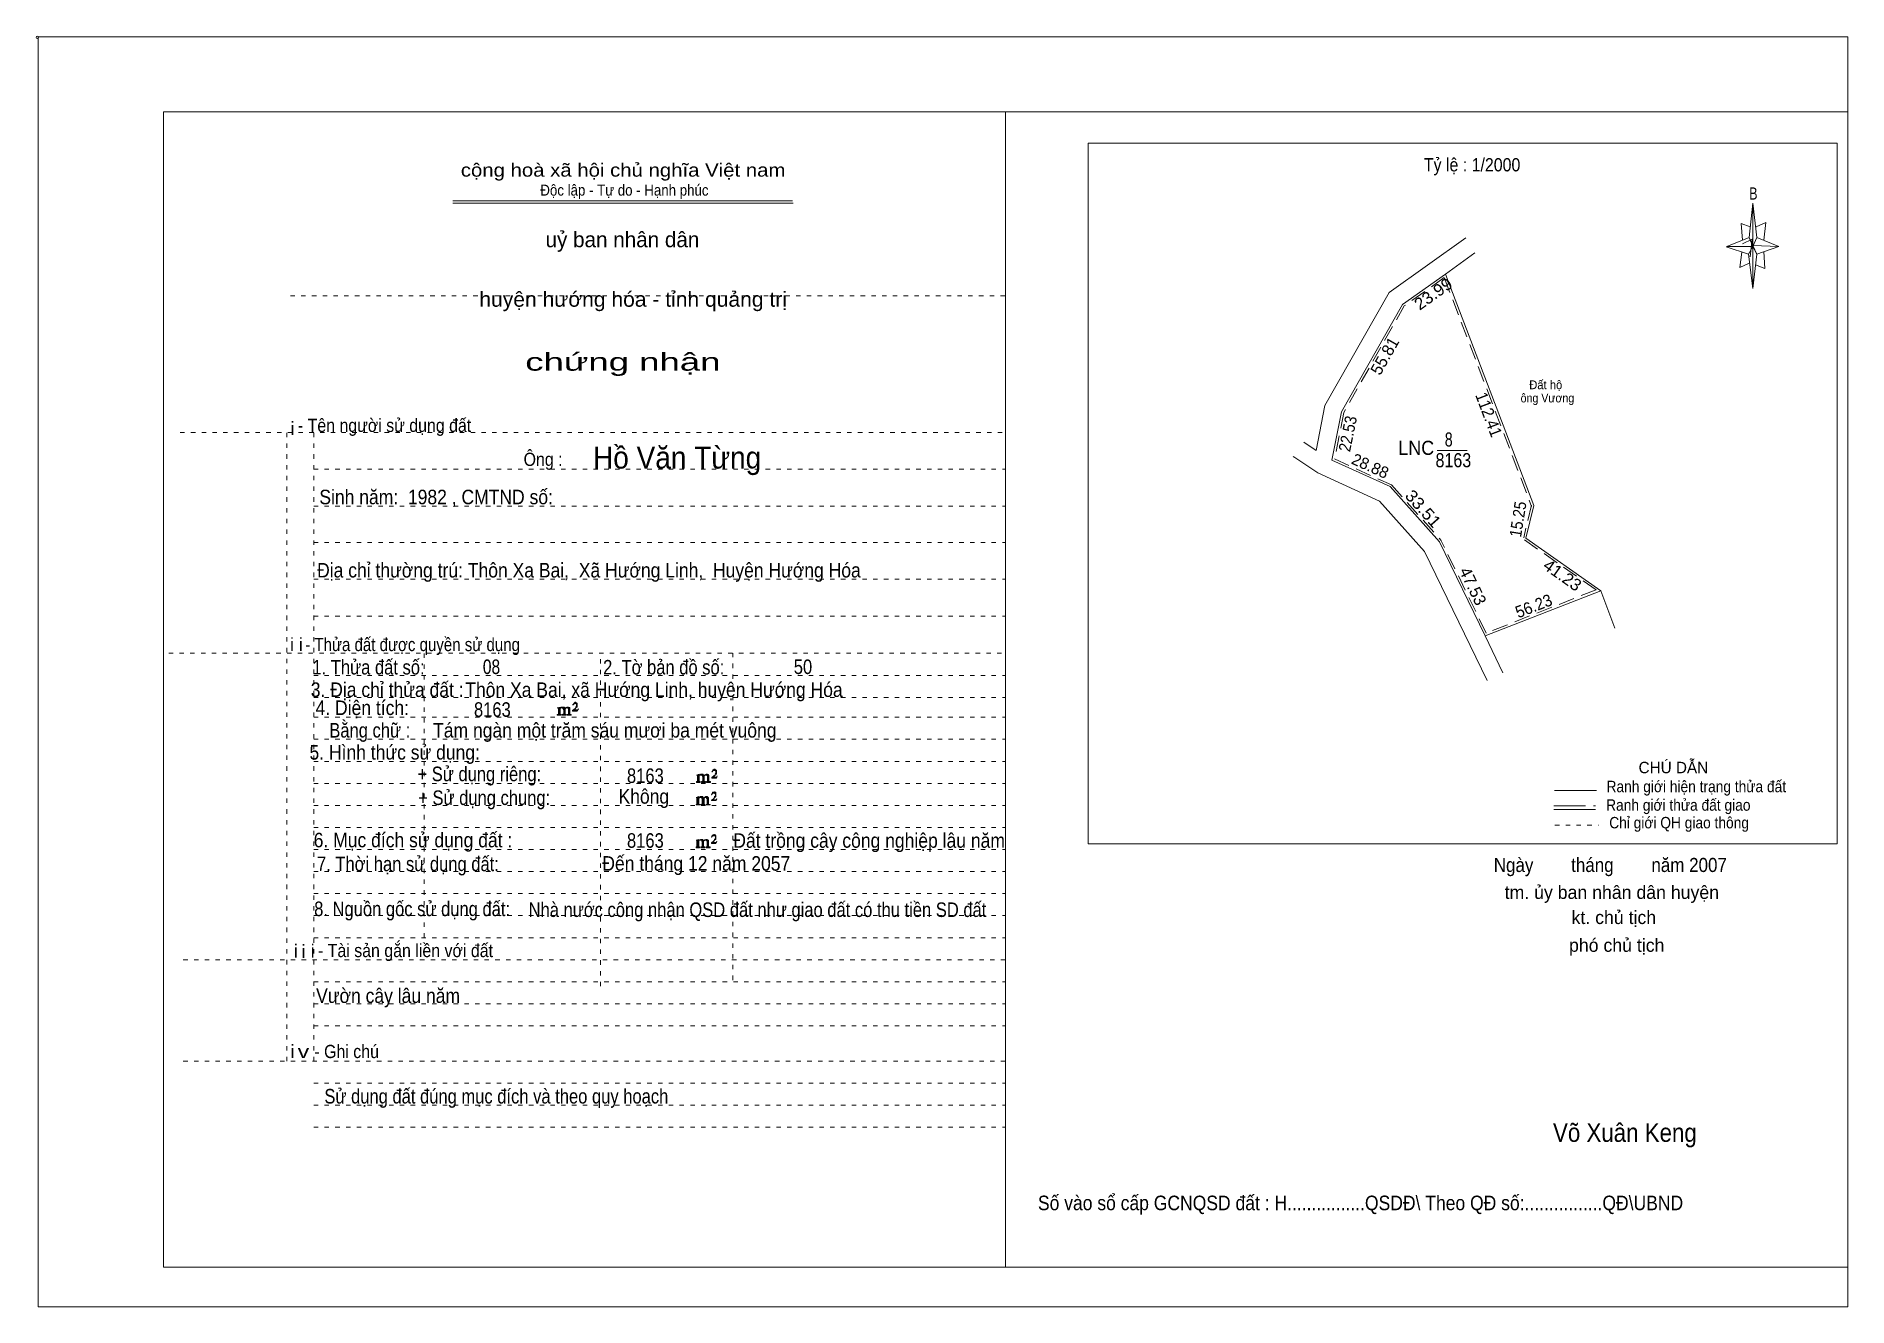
# Model space of a CAD drawing. Header units: centimetres. Extents: x -1.6 to 39.5, y -3.3 to 25.5.
import ezdxf
from ezdxf.enums import TextEntityAlignment as Align

# ---------------------------------------------------------------- set-up
doc = ezdxf.new("R2010")
doc.units = ezdxf.units.CM
doc.header["$LTSCALE"] = 0.12
for name, pattern in [('DOTTED', [1.5, 0.3, -1.2]), ('LONG_DASHED', [7.5, 6, -1.5]), ('MEDIUM_DASHED', [4.5, 3, -1.5])]:
    doc.linetypes.add(name, pattern=pattern)
for name, color, linetype, lineweight in [('1', 7, 'DOTTED', 13), ('10', 7, 'Continuous', 13), ('13', 7, 'Continuous', 13), ('4', 7, 'Continuous', 13), ('5', 7, 'Continuous', 13), ('50', 7, 'Continuous', 13)]:
    doc.layers.add(name, color=color, linetype=linetype, lineweight=lineweight)
doc.layers.add('30', color=7, linetype='Continuous')
doc.layers.add('33', color=7, linetype='Continuous')

msp = doc.modelspace()

# ---------------------------------------------------------------- hatches: boundary and pattern name
at = {"layer": '50'}
for points in [[(10.27, 10.13), (10.27, 10.12), (10.27, 10.11), (10.25, 10.11), (10.24, 10.11), (10.24, 10.1), (10.33, 10.1), (10.33, 10.11), (10.32, 10.11), (10.31, 10.11), (10.31, 10.12), (10.31, 10.13), (10.31, 10.24), (10.31, 10.25), (10.32, 10.26), (10.34, 10.26), (10.35, 10.26), (10.36, 10.26), (10.37, 10.25), (10.39, 10.22), (10.39, 10.13), (10.37, 10.12), (10.37, 10.11), (10.36, 10.11), (10.35, 10.11), (10.35, 10.1), (10.44, 10.1), (10.44, 10.11), (10.43, 10.11), (10.42, 10.11), (10.42, 10.12), (10.42, 10.13), (10.42, 10.24), (10.44, 10.26), (10.45, 10.26), (10.46, 10.26), (10.49, 10.26), (10.49, 10.25), (10.5, 10.24), (10.5, 10.22), (10.5, 10.13), (10.5, 10.12), (10.49, 10.11), (10.49, 10.11), (10.47, 10.11), (10.47, 10.1), (10.56, 10.1), (10.56, 10.11), (10.55, 10.11), (10.54, 10.11), (10.53, 10.12), (10.53, 10.13), (10.53, 10.2), (10.53, 10.25), (10.53, 10.26), (10.52, 10.27), (10.5, 10.28), (10.47, 10.28), (10.46, 10.28), (10.44, 10.27), (10.41, 10.25), (10.41, 10.26), (10.4, 10.28), (10.39, 10.28), (10.37, 10.28), (10.35, 10.28), (10.34, 10.28), (10.32, 10.26), (10.31, 10.26), (10.31, 10.25), (10.31, 10.25), (10.31, 10.26), (10.31, 10.28), (10.24, 10.26), (10.24, 10.26), (10.25, 10.26), (10.27, 10.25), (10.27, 10.24), (10.27, 10.23)], [(10.69, 10.19), (10.72, 10.24), (10.72, 10.24), (10.71, 10.22), (10.69, 10.22), (10.68, 10.22), (10.63, 10.22), (10.66, 10.26), (10.67, 10.27), (10.69, 10.28), (10.69, 10.3), (10.69, 10.32), (10.69, 10.34), (10.69, 10.35), (10.69, 10.37), (10.68, 10.38), (10.67, 10.38), (10.66, 10.39), (10.65, 10.39), (10.63, 10.38), (10.63, 10.38), (10.62, 10.37), (10.61, 10.35), (10.59, 10.33), (10.61, 10.33), (10.61, 10.35), (10.62, 10.35), (10.63, 10.36), (10.65, 10.36), (10.66, 10.36), (10.67, 10.35), (10.68, 10.35), (10.68, 10.32), (10.68, 10.3), (10.66, 10.28), (10.66, 10.26), (10.65, 10.25), (10.59, 10.2), (10.59, 10.19)], [(13.42, 8.61), (13.42, 8.6), (13.42, 8.59), (13.41, 8.59), (13.4, 8.59), (13.4, 8.57), (13.48, 8.57), (13.48, 8.59), (13.47, 8.59), (13.46, 8.59), (13.46, 8.6), (13.46, 8.61), (13.46, 8.72), (13.46, 8.73), (13.47, 8.74), (13.5, 8.74), (13.51, 8.74), (13.52, 8.74), (13.53, 8.73), (13.54, 8.69), (13.54, 8.61), (13.53, 8.6), (13.53, 8.59), (13.52, 8.59), (13.51, 8.59), (13.51, 8.57), (13.6, 8.57), (13.6, 8.59), (13.58, 8.59), (13.57, 8.59), (13.57, 8.6), (13.57, 8.61), (13.57, 8.72), (13.6, 8.74), (13.61, 8.74), (13.62, 8.74), (13.64, 8.74), (13.64, 8.73), (13.65, 8.72), (13.65, 8.69), (13.65, 8.61), (13.65, 8.6), (13.64, 8.59), (13.64, 8.59), (13.63, 8.59), (13.63, 8.57), (13.72, 8.57), (13.72, 8.59), (13.7, 8.59), (13.69, 8.59), (13.68, 8.6), (13.68, 8.61), (13.68, 8.68), (13.68, 8.73), (13.68, 8.74), (13.67, 8.75), (13.65, 8.76), (13.63, 8.76), (13.62, 8.76), (13.6, 8.75), (13.56, 8.73), (13.56, 8.74), (13.55, 8.76), (13.54, 8.76), (13.53, 8.76), (13.51, 8.76), (13.5, 8.76), (13.47, 8.74), (13.46, 8.74), (13.46, 8.73), (13.46, 8.73), (13.46, 8.74), (13.46, 8.76), (13.4, 8.74), (13.4, 8.74), (13.41, 8.74), (13.42, 8.73), (13.42, 8.72), (13.42, 8.71)], [(13.85, 8.67), (13.87, 8.72), (13.87, 8.72), (13.86, 8.69), (13.85, 8.69), (13.84, 8.69), (13.78, 8.69), (13.82, 8.74), (13.83, 8.75), (13.85, 8.76), (13.85, 8.78), (13.85, 8.79), (13.85, 8.82), (13.85, 8.83), (13.85, 8.85), (13.84, 8.86), (13.83, 8.86), (13.82, 8.87), (13.8, 8.87), (13.78, 8.86), (13.78, 8.86), (13.77, 8.85), (13.76, 8.83), (13.75, 8.81), (13.76, 8.81), (13.76, 8.83), (13.77, 8.83), (13.78, 8.84), (13.8, 8.84), (13.82, 8.84), (13.83, 8.83), (13.84, 8.83), (13.84, 8.79), (13.84, 8.78), (13.82, 8.76), (13.82, 8.74), (13.8, 8.73), (13.75, 8.68), (13.75, 8.67)], [(13.41, 8.09), (13.41, 8.08), (13.41, 8.07), (13.4, 8.07), (13.39, 8.07), (13.39, 8.06), (13.48, 8.06), (13.48, 8.07), (13.47, 8.07), (13.45, 8.07), (13.45, 8.08), (13.45, 8.09), (13.45, 8.2), (13.45, 8.21), (13.47, 8.23), (13.49, 8.23), (13.5, 8.23), (13.51, 8.23), (13.52, 8.21), (13.53, 8.18), (13.53, 8.09), (13.52, 8.08), (13.52, 8.07), (13.51, 8.07), (13.5, 8.07), (13.5, 8.06), (13.59, 8.06), (13.59, 8.07), (13.58, 8.07), (13.57, 8.07), (13.57, 8.08), (13.57, 8.09), (13.57, 8.2), (13.59, 8.23), (13.6, 8.23), (13.61, 8.23), (13.63, 8.23), (13.63, 8.21), (13.64, 8.2), (13.64, 8.18), (13.64, 8.09), (13.64, 8.08), (13.63, 8.07), (13.63, 8.07), (13.62, 8.07), (13.62, 8.06), (13.71, 8.06), (13.71, 8.07), (13.7, 8.07), (13.69, 8.07), (13.67, 8.08), (13.67, 8.09), (13.67, 8.17), (13.67, 8.21), (13.67, 8.23), (13.66, 8.24), (13.64, 8.25), (13.62, 8.25), (13.61, 8.25), (13.59, 8.24), (13.55, 8.21), (13.55, 8.23), (13.54, 8.25), (13.53, 8.25), (13.52, 8.25), (13.5, 8.25), (13.49, 8.25), (13.47, 8.23), (13.45, 8.23), (13.45, 8.21), (13.45, 8.21), (13.45, 8.23), (13.45, 8.25), (13.39, 8.23), (13.39, 8.23), (13.4, 8.23), (13.41, 8.21), (13.41, 8.2), (13.41, 8.19)], [(13.84, 8.16), (13.86, 8.2), (13.86, 8.2), (13.85, 8.18), (13.84, 8.18), (13.83, 8.18), (13.77, 8.18), (13.81, 8.23), (13.82, 8.24), (13.84, 8.25), (13.84, 8.27), (13.84, 8.28), (13.84, 8.3), (13.84, 8.31), (13.84, 8.34), (13.83, 8.35), (13.82, 8.35), (13.81, 8.36), (13.8, 8.36), (13.77, 8.35), (13.77, 8.35), (13.76, 8.34), (13.75, 8.31), (13.74, 8.29), (13.75, 8.29), (13.75, 8.31), (13.76, 8.31), (13.77, 8.33), (13.8, 8.33), (13.81, 8.33), (13.82, 8.31), (13.83, 8.31), (13.83, 8.28), (13.83, 8.27), (13.81, 8.25), (13.81, 8.23), (13.8, 8.21), (13.74, 8.17), (13.74, 8.16)], [(13.41, 7.13), (13.41, 7.12), (13.41, 7.11), (13.4, 7.11), (13.39, 7.11), (13.39, 7.09), (13.47, 7.09), (13.47, 7.11), (13.46, 7.11), (13.45, 7.11), (13.45, 7.12), (13.45, 7.13), (13.45, 7.24), (13.45, 7.25), (13.46, 7.26), (13.49, 7.26), (13.5, 7.26), (13.51, 7.26), (13.52, 7.25), (13.53, 7.21), (13.53, 7.13), (13.52, 7.12), (13.52, 7.11), (13.51, 7.11), (13.5, 7.11), (13.5, 7.09), (13.59, 7.09), (13.59, 7.11), (13.57, 7.11), (13.56, 7.11), (13.56, 7.12), (13.56, 7.13), (13.56, 7.24), (13.59, 7.26), (13.6, 7.26), (13.61, 7.26), (13.63, 7.26), (13.63, 7.25), (13.64, 7.24), (13.64, 7.21), (13.64, 7.13), (13.64, 7.12), (13.63, 7.11), (13.63, 7.11), (13.62, 7.11), (13.62, 7.09), (13.71, 7.09), (13.71, 7.11), (13.69, 7.11), (13.68, 7.11), (13.67, 7.12), (13.67, 7.13), (13.67, 7.2), (13.67, 7.25), (13.67, 7.26), (13.66, 7.27), (13.64, 7.28), (13.62, 7.28), (13.61, 7.28), (13.59, 7.27), (13.55, 7.25), (13.55, 7.26), (13.54, 7.28), (13.53, 7.28), (13.52, 7.28), (13.5, 7.28), (13.49, 7.28), (13.46, 7.26), (13.45, 7.26), (13.45, 7.25), (13.45, 7.25), (13.45, 7.26), (13.45, 7.28), (13.39, 7.26), (13.39, 7.26), (13.4, 7.26), (13.41, 7.25), (13.41, 7.24), (13.41, 7.23)], [(13.84, 7.19), (13.86, 7.24), (13.86, 7.24), (13.85, 7.21), (13.84, 7.21), (13.83, 7.21), (13.77, 7.21), (13.81, 7.26), (13.82, 7.27), (13.84, 7.28), (13.84, 7.3), (13.84, 7.31), (13.84, 7.34), (13.84, 7.35), (13.84, 7.37), (13.83, 7.38), (13.82, 7.38), (13.81, 7.39), (13.79, 7.39), (13.77, 7.38), (13.77, 7.38), (13.76, 7.37), (13.75, 7.35), (13.74, 7.33), (13.75, 7.33), (13.75, 7.35), (13.76, 7.35), (13.77, 7.36), (13.79, 7.36), (13.81, 7.36), (13.82, 7.35), (13.83, 7.35), (13.83, 7.31), (13.83, 7.3), (13.81, 7.28), (13.81, 7.26), (13.79, 7.25), (13.74, 7.2), (13.74, 7.19)]]:
    msp.add_hatch(color=256, dxfattribs=at).paths.add_polyline_path(points)

# ---------------------------------------------------------------- linework, layer by layer
at = {"layer": '1', "linetype": 'Continuous'}
for p, q in [((1.31, -2.42), (1.31, 23.78)), ((1.31, 23.78), (39.51, 23.78)), ((20.41, -2.42), (20.41, 23.78)), ((39.51, -2.42), (39.51, 23.78)), ((7.87, 21.76), (15.58, 21.76)), ((7.87, 21.71), (15.59, 21.71)), ((37.26, 20.55), (36.75, 20.72)), ((1.31, -2.42), (39.51, -2.42))]:
    msp.add_line(p, q, dxfattribs=at)
at = {"layer": '1'}
for p, q in [((4.19, 19.61), (20.41, 19.61)), ((1.69, 16.51), (20.41, 16.51)), ((4.11, 2.25), (4.11, 16.51)), ((4.72, 2.25), (4.72, 16.51)), ((4.72, 15.68), (20.41, 15.68)), ((4.72, 14.84), (20.41, 14.84)), ((4.72, 14.01), (20.41, 14.01)), ((4.72, 13.18), (20.41, 13.18)), ((4.72, 12.34), (20.41, 12.34)), ((1.43, 11.5), (20.41, 11.5)), ((7.22, 5.05), (7.22, 11.5)), ((11.22, 3.95), (11.22, 11.5)), ((14.22, 4.09), (14.22, 11.5)), ((4.72, 11), (20.41, 11)), ((4.72, 10.5), (20.41, 10.5)), ((4.72, 10.05), (20.41, 10.05)), ((4.72, 9.55), (20.41, 9.55)), ((4.72, 9.05), (20.41, 9.05)), ((4.72, 8.55), (20.41, 8.55)), ((4.72, 8.05), (20.41, 8.05)), ((4.72, 7.55), (20.41, 7.55)), ((4.72, 7.05), (20.41, 7.05)), ((4.72, 6.55), (20.41, 6.55)), ((4.72, 6.05), (20.41, 6.05)), ((4.72, 5.55), (20.41, 5.55)), ((4.72, 5.05), (20.41, 5.05)), ((1.76, 4.55), (20.41, 4.55)), ((4.72, 4.05), (20.41, 4.05)), ((4.72, 3.55), (20.41, 3.55)), ((4.72, 3.05), (20.41, 3.05)), ((1.76, 2.25), (20.41, 2.25)), ((4.72, 1.75), (20.41, 1.75)), ((4.72, 1.25), (20.41, 1.25)), ((4.72, 0.75), (20.41, 0.75))]:
    msp.add_line(p, q, dxfattribs=at)
at = {"layer": '1', "linetype": 'Continuous'}
msp.add_lwpolyline([(-1.53, -3.32), (39.51, -3.32), (39.51, 25.48), (-1.53, 25.48)], close=True, dxfattribs=at)
msp.add_lwpolyline([(37.27, 20.35), (37.06, 20.25), (37.11, 20.6)], dxfattribs=at)
at = {"layer": '10'}
for p, q in [((30.39, 20.1), (31.05, 20.58)), ((27.17, 16.29), (27.45, 16.1)), ((26.97, 15.94), (26.93, 15.96)), ((31.29, 11.9), (31.69, 11.06))]:
    msp.add_line(p, q, dxfattribs=at)
at = {"layer": '10', "linetype": 'MEDIUM_DASHED'}
for p, q in [((30.36, 20.02), (32.34, 14.83)), ((32.34, 14.86), (32.16, 14.12))]:
    msp.add_line(p, q, dxfattribs=at)
at = {"layer": '10'}
for points in [[(30.85, 20.92), (29.11, 19.68), (27.65, 17.12), (27.45, 16.1)], [(30.39, 20.1), (29.41, 19.41), (28.03, 16.98), (27.81, 15.88), (29.13, 15.28), (30.25, 14.03)], [(30.39, 20.1), (32.39, 14.85), (32.21, 14.11)], [(26.97, 15.94), (27.49, 15.59), (28.89, 14.95), (29.91, 13.81), (31.33, 10.88)], [(33.91, 12.92), (31.29, 11.9), (30.25, 14.03)], [(32.21, 14.11), (33.91, 12.92), (34.23, 12.07)]]:
    msp.add_lwpolyline(points, dxfattribs=at)
at = {"layer": '10', "linetype": 'MEDIUM_DASHED'}
for points in [[(30.36, 20.02), (29.45, 19.38), (28.08, 16.96), (27.87, 15.91), (29.16, 15.32), (30.29, 14.06)], [(32.18, 14.07), (33.8, 12.94), (31.31, 11.96), (30.29, 14.05)]]:
    msp.add_lwpolyline(points, dxfattribs=at)
at = {"layer": '13'}
msp.add_line((30.2, 16.1), (30.88, 16.1), dxfattribs=at)
at = {"layer": '4'}
for p, q in [((32.86, 8.39), (33.81, 8.39)), ((32.84, 7.96), (33.79, 7.96))]:
    msp.add_line(p, q, dxfattribs=at)
at = {"layer": '4', "linetype": 'LONG_DASHED'}
msp.add_line((32.84, 8.04), (33.79, 8.04), dxfattribs=at)
at = {"layer": '4', "linetype": 'DOTTED'}
msp.add_line((32.87, 7.6), (33.86, 7.6), dxfattribs=at)
at = {"layer": '4'}
msp.add_lwpolyline([(22.28, 23.07), (39.27, 23.07), (39.27, 7.18), (22.28, 7.18)], close=True, dxfattribs=at)
msp.add_circle((-1.55, 25.47), 0.025, dxfattribs=at)
at = {"layer": '5'}
for p, q in [((37.27, 20.93), (37.36, 21.71)), ((37.45, 20.55), (37.36, 19.77)), ((37.45, 20.93), (37.95, 20.73)), ((37.61, 20.61), (37.63, 20.23)), ((37.63, 20.23), (37.42, 20.31))]:
    msp.add_line(p, q, dxfattribs=at)
for points in [[(37.36, 21.71), (37.45, 20.93), (37.36, 20.73)], [(37.36, 20.73), (36.77, 20.73), (37.27, 20.93), (37.45, 20.55), (37.95, 20.73), (37.36, 20.75)], [(37.36, 20.73), (37.36, 19.77), (37.26, 20.55)]]:
    msp.add_lwpolyline(points, close=True, dxfattribs=at)
for points in [[(37.3, 21.17), (37.09, 21.25), (37.12, 20.87)], [(37.43, 21.17), (37.65, 21.27), (37.61, 20.87)], [(37.36, 20.73), (37.27, 20.93), (36.77, 20.73)], [(37.12, 20.79), (37.34, 20.89), (37.3, 20.49)], [(37.36, 20.73), (37.45, 20.55), (37.95, 20.73)]]:
    msp.add_lwpolyline(points, dxfattribs=at)
at = {"layer": '50'}
for points in [[(10.27, 10.13), (10.27, 10.12), (10.27, 10.11), (10.25, 10.11), (10.24, 10.11), (10.24, 10.1), (10.33, 10.1), (10.33, 10.11), (10.32, 10.11), (10.31, 10.11), (10.31, 10.12), (10.31, 10.13), (10.31, 10.24), (10.31, 10.25), (10.32, 10.26), (10.34, 10.26), (10.35, 10.26), (10.36, 10.26), (10.37, 10.25), (10.39, 10.22), (10.39, 10.13), (10.37, 10.12), (10.37, 10.11), (10.36, 10.11), (10.35, 10.11), (10.35, 10.1), (10.44, 10.1), (10.44, 10.11), (10.43, 10.11), (10.42, 10.11), (10.42, 10.12), (10.42, 10.13), (10.42, 10.24), (10.44, 10.26), (10.45, 10.26), (10.46, 10.26), (10.49, 10.26), (10.49, 10.25), (10.5, 10.24), (10.5, 10.22), (10.5, 10.13), (10.5, 10.12), (10.49, 10.11), (10.49, 10.11), (10.47, 10.11), (10.47, 10.1), (10.56, 10.1), (10.56, 10.11), (10.55, 10.11), (10.54, 10.11), (10.53, 10.12), (10.53, 10.13), (10.53, 10.2), (10.53, 10.25), (10.53, 10.26), (10.52, 10.27), (10.5, 10.28), (10.47, 10.28), (10.46, 10.28), (10.44, 10.27), (10.41, 10.25), (10.41, 10.26), (10.4, 10.28), (10.39, 10.28), (10.37, 10.28), (10.35, 10.28), (10.34, 10.28), (10.32, 10.26), (10.31, 10.26), (10.31, 10.25), (10.31, 10.25), (10.31, 10.26), (10.31, 10.28), (10.24, 10.26), (10.24, 10.26), (10.25, 10.26), (10.27, 10.25), (10.27, 10.24), (10.27, 10.23)], [(10.69, 10.19), (10.72, 10.24), (10.72, 10.24), (10.71, 10.22), (10.69, 10.22), (10.68, 10.22), (10.63, 10.22), (10.66, 10.26), (10.67, 10.27), (10.69, 10.28), (10.69, 10.3), (10.69, 10.32), (10.69, 10.34), (10.69, 10.35), (10.69, 10.37), (10.68, 10.38), (10.67, 10.38), (10.66, 10.39), (10.65, 10.39), (10.63, 10.38), (10.63, 10.38), (10.62, 10.37), (10.61, 10.35), (10.59, 10.33), (10.61, 10.33), (10.61, 10.35), (10.62, 10.35), (10.63, 10.36), (10.65, 10.36), (10.66, 10.36), (10.67, 10.35), (10.68, 10.35), (10.68, 10.32), (10.68, 10.3), (10.66, 10.28), (10.66, 10.26), (10.65, 10.25), (10.59, 10.2), (10.59, 10.19)], [(13.42, 8.61), (13.42, 8.6), (13.42, 8.59), (13.41, 8.59), (13.4, 8.59), (13.4, 8.57), (13.48, 8.57), (13.48, 8.59), (13.47, 8.59), (13.46, 8.59), (13.46, 8.6), (13.46, 8.61), (13.46, 8.72), (13.46, 8.73), (13.47, 8.74), (13.5, 8.74), (13.51, 8.74), (13.52, 8.74), (13.53, 8.73), (13.54, 8.69), (13.54, 8.61), (13.53, 8.6), (13.53, 8.59), (13.52, 8.59), (13.51, 8.59), (13.51, 8.57), (13.6, 8.57), (13.6, 8.59), (13.58, 8.59), (13.57, 8.59), (13.57, 8.6), (13.57, 8.61), (13.57, 8.72), (13.6, 8.74), (13.61, 8.74), (13.62, 8.74), (13.64, 8.74), (13.64, 8.73), (13.65, 8.72), (13.65, 8.69), (13.65, 8.61), (13.65, 8.6), (13.64, 8.59), (13.64, 8.59), (13.63, 8.59), (13.63, 8.57), (13.72, 8.57), (13.72, 8.59), (13.7, 8.59), (13.69, 8.59), (13.68, 8.6), (13.68, 8.61), (13.68, 8.68), (13.68, 8.73), (13.68, 8.74), (13.67, 8.75), (13.65, 8.76), (13.63, 8.76), (13.62, 8.76), (13.6, 8.75), (13.56, 8.73), (13.56, 8.74), (13.55, 8.76), (13.54, 8.76), (13.53, 8.76), (13.51, 8.76), (13.5, 8.76), (13.47, 8.74), (13.46, 8.74), (13.46, 8.73), (13.46, 8.73), (13.46, 8.74), (13.46, 8.76), (13.4, 8.74), (13.4, 8.74), (13.41, 8.74), (13.42, 8.73), (13.42, 8.72), (13.42, 8.71)], [(13.85, 8.67), (13.87, 8.72), (13.87, 8.72), (13.86, 8.69), (13.85, 8.69), (13.84, 8.69), (13.78, 8.69), (13.82, 8.74), (13.83, 8.75), (13.85, 8.76), (13.85, 8.78), (13.85, 8.79), (13.85, 8.82), (13.85, 8.83), (13.85, 8.85), (13.84, 8.86), (13.83, 8.86), (13.82, 8.87), (13.8, 8.87), (13.78, 8.86), (13.78, 8.86), (13.77, 8.85), (13.76, 8.83), (13.75, 8.81), (13.76, 8.81), (13.76, 8.83), (13.77, 8.83), (13.78, 8.84), (13.8, 8.84), (13.82, 8.84), (13.83, 8.83), (13.84, 8.83), (13.84, 8.79), (13.84, 8.78), (13.82, 8.76), (13.82, 8.74), (13.8, 8.73), (13.75, 8.68), (13.75, 8.67)], [(13.41, 8.09), (13.41, 8.08), (13.41, 8.07), (13.4, 8.07), (13.39, 8.07), (13.39, 8.06), (13.48, 8.06), (13.48, 8.07), (13.47, 8.07), (13.45, 8.07), (13.45, 8.08), (13.45, 8.09), (13.45, 8.2), (13.45, 8.21), (13.47, 8.23), (13.49, 8.23), (13.5, 8.23), (13.51, 8.23), (13.52, 8.21), (13.53, 8.18), (13.53, 8.09), (13.52, 8.08), (13.52, 8.07), (13.51, 8.07), (13.5, 8.07), (13.5, 8.06), (13.59, 8.06), (13.59, 8.07), (13.58, 8.07), (13.57, 8.07), (13.57, 8.08), (13.57, 8.09), (13.57, 8.2), (13.59, 8.23), (13.6, 8.23), (13.61, 8.23), (13.63, 8.23), (13.63, 8.21), (13.64, 8.2), (13.64, 8.18), (13.64, 8.09), (13.64, 8.08), (13.63, 8.07), (13.63, 8.07), (13.62, 8.07), (13.62, 8.06), (13.71, 8.06), (13.71, 8.07), (13.7, 8.07), (13.69, 8.07), (13.67, 8.08), (13.67, 8.09), (13.67, 8.17), (13.67, 8.21), (13.67, 8.23), (13.66, 8.24), (13.64, 8.25), (13.62, 8.25), (13.61, 8.25), (13.59, 8.24), (13.55, 8.21), (13.55, 8.23), (13.54, 8.25), (13.53, 8.25), (13.52, 8.25), (13.5, 8.25), (13.49, 8.25), (13.47, 8.23), (13.45, 8.23), (13.45, 8.21), (13.45, 8.21), (13.45, 8.23), (13.45, 8.25), (13.39, 8.23), (13.39, 8.23), (13.4, 8.23), (13.41, 8.21), (13.41, 8.2), (13.41, 8.19)], [(13.84, 8.16), (13.86, 8.2), (13.86, 8.2), (13.85, 8.18), (13.84, 8.18), (13.83, 8.18), (13.77, 8.18), (13.81, 8.23), (13.82, 8.24), (13.84, 8.25), (13.84, 8.27), (13.84, 8.28), (13.84, 8.3), (13.84, 8.31), (13.84, 8.34), (13.83, 8.35), (13.82, 8.35), (13.81, 8.36), (13.8, 8.36), (13.77, 8.35), (13.77, 8.35), (13.76, 8.34), (13.75, 8.31), (13.74, 8.29), (13.75, 8.29), (13.75, 8.31), (13.76, 8.31), (13.77, 8.33), (13.8, 8.33), (13.81, 8.33), (13.82, 8.31), (13.83, 8.31), (13.83, 8.28), (13.83, 8.27), (13.81, 8.25), (13.81, 8.23), (13.8, 8.21), (13.74, 8.17), (13.74, 8.16)], [(13.41, 7.13), (13.41, 7.12), (13.41, 7.11), (13.4, 7.11), (13.39, 7.11), (13.39, 7.09), (13.47, 7.09), (13.47, 7.11), (13.46, 7.11), (13.45, 7.11), (13.45, 7.12), (13.45, 7.13), (13.45, 7.24), (13.45, 7.25), (13.46, 7.26), (13.49, 7.26), (13.5, 7.26), (13.51, 7.26), (13.52, 7.25), (13.53, 7.21), (13.53, 7.13), (13.52, 7.12), (13.52, 7.11), (13.51, 7.11), (13.5, 7.11), (13.5, 7.09), (13.59, 7.09), (13.59, 7.11), (13.57, 7.11), (13.56, 7.11), (13.56, 7.12), (13.56, 7.13), (13.56, 7.24), (13.59, 7.26), (13.6, 7.26), (13.61, 7.26), (13.63, 7.26), (13.63, 7.25), (13.64, 7.24), (13.64, 7.21), (13.64, 7.13), (13.64, 7.12), (13.63, 7.11), (13.63, 7.11), (13.62, 7.11), (13.62, 7.09), (13.71, 7.09), (13.71, 7.11), (13.69, 7.11), (13.68, 7.11), (13.67, 7.12), (13.67, 7.13), (13.67, 7.2), (13.67, 7.25), (13.67, 7.26), (13.66, 7.27), (13.64, 7.28), (13.62, 7.28), (13.61, 7.28), (13.59, 7.27), (13.55, 7.25), (13.55, 7.26), (13.54, 7.28), (13.53, 7.28), (13.52, 7.28), (13.5, 7.28), (13.49, 7.28), (13.46, 7.26), (13.45, 7.26), (13.45, 7.25), (13.45, 7.25), (13.45, 7.26), (13.45, 7.28), (13.39, 7.26), (13.39, 7.26), (13.4, 7.26), (13.41, 7.25), (13.41, 7.24), (13.41, 7.23)], [(13.84, 7.19), (13.86, 7.24), (13.86, 7.24), (13.85, 7.21), (13.84, 7.21), (13.83, 7.21), (13.77, 7.21), (13.81, 7.26), (13.82, 7.27), (13.84, 7.28), (13.84, 7.3), (13.84, 7.31), (13.84, 7.34), (13.84, 7.35), (13.84, 7.37), (13.83, 7.38), (13.82, 7.38), (13.81, 7.39), (13.79, 7.39), (13.77, 7.38), (13.77, 7.38), (13.76, 7.37), (13.75, 7.35), (13.74, 7.33), (13.75, 7.33), (13.75, 7.35), (13.76, 7.35), (13.77, 7.36), (13.79, 7.36), (13.81, 7.36), (13.82, 7.35), (13.83, 7.35), (13.83, 7.31), (13.83, 7.3), (13.81, 7.28), (13.81, 7.26), (13.79, 7.25), (13.74, 7.2), (13.74, 7.19)]]:
    msp.add_lwpolyline(points, close=True, dxfattribs=at)

# ---------------------------------------------------------------- texts
at = {"layer": '1'}
for s, height, width, p in [('cộng hoà xã hội chủ nghĩa Việt nam', 0.3, 1.15, (11.735, 22.31)), ('Độc lập - Tự do - Hạnh phúc', 0.25, 0.9, (11.765, 21.88)), ('chứng nhận', 0.4, 1.55, (11.73, 17.91)), ('- Tên người sử dụng đất', 0.3, 0.9, (6.325, 16.52)), ('- Thửa đất được quyền sử dụng', 0.3, 0.85, (6.96, 11.55)), ('- Tài sản gắn liền với đất ', 0.3, 0.9, (6.85, 4.61)), ('v', 0.3, 1.3, (4.485, 2.32)), ('- Ghi chú', 0.3, 0.9, (5.465, 2.32))]:
    msp.add_text(s, height=height, dxfattribs=dict(at, width=width)).set_placement(p, align=Align.CENTER)
for s, height, p in [('uỷ ban nhân dân', 0.35, (11.72, 20.71)), ('i', 0.3, (4.235, 16.45)), ('i', 0.3, (4.225, 11.55)), ('i', 0.3, (4.425, 11.55)), ('i', 0.3, (4.315, 4.6)), ('i', 0.3, (4.485, 4.59)), ('i', 0.3, (4.695, 4.6)), ('i', 0.3, (4.235, 2.32))]:
    msp.add_text(s, height=height, dxfattribs=at).set_placement(p, align=Align.CENTER)
at = {"layer": '10'}
for s, height, width, p in [('Tỷ lệ : 1/2000', 0.3, 0.9, (30.99, 22.43)), ('Đất hộ', 0.2, 0.95, (32.66, 17.49)), (' ông Vương', 0.2, 0.9, (32.665, 17.19)), ('Hồ Văn Từng', 0.5, 0.95, (12.96, 15.69)), ('Võ Xuân Keng', 0.42, 0.9, (34.455, 0.42))]:
    msp.add_text(s, height=height, dxfattribs=dict(at, width=width)).set_placement(p, align=Align.CENTER)
at = {"layer": '30'}
for s, height, rotation, width, p in [('23.99', 0.27, 35.518, 1.05, (30.187, 19.543)), ('112.41', 0.27, 290.779, 0.95, (31.243, 16.868)), ('22.53', 0.27, 78.481, 0.9, (28.302, 16.453)), ('33.51', 0.27, 311.77, 1.1, (29.78, 14.69)), ('15.25', 0.2698, 81, 0.9, (32.163, 14.519)), ('41.23', 0.2699, 324.776, 1.05, (32.962, 13.163)), ('56.23', 0.27, 21.317, 0.95, (32.436, 12.448))]:
    msp.add_text(s, height=height, rotation=rotation, dxfattribs=dict(at, width=width)).set_placement(p, align=Align.CENTER)
for s, height, rotation, p in [('55.81', 0.27, 60.422, (29.126, 18.178)), ('28.88', 0.26, 335.733, (28.627, 15.631)), ('47.53', 0.27, 295.87, (30.887, 12.964))]:
    msp.add_text(s, height=height, rotation=rotation, dxfattribs=at).set_placement(p, align=Align.CENTER)
at = {"layer": '33'}
for s, width, p in [('8', 0.75, (30.46, 16.19)), ('8163', 0.85, (30.565, 15.72))]:
    msp.add_text(s, height=0.32, dxfattribs=dict(at, width=width)).set_placement(p, align=Align.CENTER)
at = {"layer": '33', "width": 0.95}
msp.add_text('LNC', height=0.32, dxfattribs=at).set_placement((30.13, 16), align=Align.RIGHT)
at = {"layer": '4'}
msp.add_text('CHÚ DẪN', height=0.2591, dxfattribs=at).set_placement((35.555, 8.78), align=Align.CENTER)
at = {"layer": '4', "width": 0.9}
for s, p in [('Ranh giới hiện trạng thửa đất', (36.075, 8.35)), ('Ranh giới thửa đất giao ', (35.71, 7.93)), ('Chỉ giới QH giao thông', (35.685, 7.53))]:
    msp.add_text(s, height=0.2591, dxfattribs=at).set_placement(p, align=Align.CENTER)
at = {"layer": '5', "width": 0.75}
msp.add_text('B', height=0.276, dxfattribs=at).set_placement((37.37, 21.79), align=Align.CENTER)
at = {"layer": '50'}
for s, height, width, p in [('  huyện hướng hóa - tỉnh quảng trị', 0.34, 1.05, (11.83, 19.36)), ('Ông :', 0.3, 0.9, (9.92, 15.75)), ('Sinh năm:  1982 , CMTND số:  ', 0.33, 0.9, (7.605, 14.88)), ('Địa chỉ thường trú: Thôn Xa Bai,  Xã Hướng Linh,  Huyện Hướng Hóa', 0.33, 0.9, (10.96, 13.22)), ('1. Thửa đất số:  ', 0.33, 0.85, (6.065, 11.02)), ('08', 0.33, 0.8, (8.75, 11.03)), ('2. Tờ bản đồ số:  ', 0.33, 0.85, (12.76, 11.02)), ('50', 0.33, 0.85, (15.815, 11.03)), ('3. Địa chỉ thửa đất : ', 0.33, 0.9, (6.44, 10.51)), ('Thôn Xa Bai, xã Hướng Linh, huyện Hướng Hóa', 0.33, 0.9, (12.435, 10.51)), ('4. Diện tích: ', 0.33, 0.9, (5.875, 10.1)), ('8163', 0.33, 0.85, (8.77, 10.06)), ('Bằng chữ :', 0.33, 0.85, (5.99, 9.59)), ('Tám ngàn một trăm sáu mươi ba mét vuông', 0.33, 0.9, (11.32, 9.59)), ('5. Hình thức sử dụng:', 0.33, 0.9, (6.555, 9.09)), ('+ Sử dụng riêng:', 0.33, 0.85, (8.475, 8.6)), ('8163', 0.33, 0.85, (12.24, 8.56)), ('+ Sử dụng chung:', 0.33, 0.85, (8.585, 8.06)), ('Không', 0.33, 0.9, (12.205, 8.09)), ('6. Mục đích sử dụng đất :', 0.33, 0.9, (6.97, 7.1)), ('8163', 0.33, 0.85, (12.24, 7.09)), ('Đất trồng cây công nghiệp lâu năm', 0.33, 0.9, (17.315, 7.09)), ('7. Thời hạn sử dụng đất:', 0.33, 0.85, (6.855, 6.56)), ('Đến tháng 12 năm 2057', 0.33, 0.9, (13.395, 6.57)), ('Ngày        tháng        năm 2007', 0.32, 0.9, (34.125, 6.54)), ('8. Nguồn gốc sử dụng đất:', 0.33, 0.85, (6.95, 5.54)), ('Nhà nước công nhận QSD đất như giao đất có thu tiền SD đất ', 0.33, 0.85, (14.835, 5.52)), ('Vườn cây lâu năm', 0.33, 0.9, (6.405, 3.57)), ('Sử dụng đất đúng mục đích và theo quy hoạch', 0.33, 0.85, (8.86, 1.29)), ('Số vào sổ cấp GCNQSD đất : H................QSDĐ\\ Theo QĐ số:................QĐ\\UBND', 0.33, 0.9, (28.46, -1.13))]:
    msp.add_text(s, height=height, dxfattribs=dict(at, width=width)).set_placement(p, align=Align.CENTER)
for s, p in [('tm. ủy ban nhân dân huyện ', (34.215, 5.93)), ('kt. chủ tịch', (34.205, 5.36)), ('phó chủ tịch', (34.27, 4.73))]:
    msp.add_text(s, height=0.3, dxfattribs=at).set_placement(p, align=Align.CENTER)

doc.saveas('drawing.dxf')
